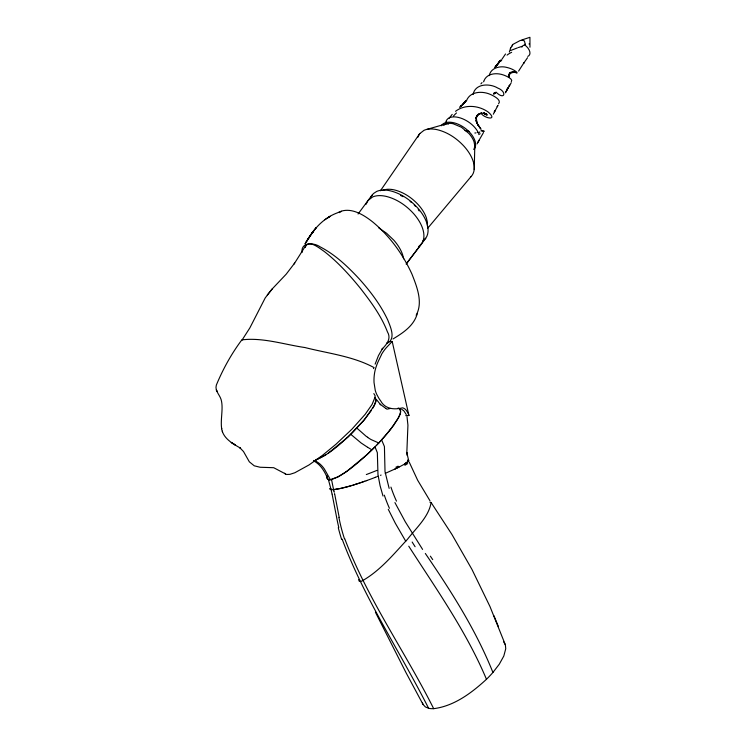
<?xml version="1.0" encoding="UTF-8"?>
<svg xmlns="http://www.w3.org/2000/svg" width="746" height="746" viewBox="0 0 746 746"><rect width="100%" height="100%" fill="white"/><g stroke="black" fill="none" stroke-linecap="round" stroke-linejoin="round"><path stroke-width="1.12" d="M329.76 479.818A6.369 2.564 -26 0 1 328.408 479.65L327.28 478.773A14.743 5.931 -26 0 1 327.056 478.261L327.028 475.985M443.73 125.337L445.595 124.125A17.4 9.987 36.3 0 1 453.195 123.752L461.485 127.268L468.964 133.543A21.242 12.188 36.3 0 1 474.027 141.759L474.81 145.899L474.214 169.566M241.807 340.446L249.845 327.923L265.222 297.906L272.281 288.851L286.203 274.164L294.707 263.049M302.055 252.484C300.657 241.788 313.982 242.459 320.071 246.823C335.168 254.572 347.655 266.481 359.134 278.79C370.296 291.238 380.572 304.741 387.715 319.931C390.326 326.58 396.219 338.898 387.295 343.16M427.383 225.954L427.337 221.907L426.283 217.599A32.712 18.771 36.3 0 0 418.487 204.954C412.006 197.83 403.651 192.123 394.196 189.876A26.8 15.377 36.3 0 0 382.502 190.444M474.81 145.899L474.064 149.461M477.244 132.406L478.167 132.443A19.088 10.463 33.8 0 0 460.45 117.989A19.088 10.463 33.8 0 0 445.884 122.027L445.791 122.736L446.528 121.794M404.798 463.928L408.621 461.019M473.095 94.528C475.053 83.338 489.805 83.216 497.685 88.019C507.289 91.674 504.772 100.803 496.034 92.15M489.264 75.626C490.607 67.839 500.118 65.573 506.739 67.42C509.872 68.119 512.94 69.331 515.551 71.215C518.153 72.66 517.109 74.274 515.104 71.998M305.179 247.532C308.079 238.459 319.717 248.493 324.184 251.421C337.826 262.042 349.529 274.92 360.393 288.31C370.855 301.776 381.234 315.763 387.407 331.793C391.622 338.805 386.568 344.326 382.064 349.193L382.689 348.27L378.464 355.6L375.135 364.141M525.156 44.135L524.457 40.955L521.78 40.125M501.424 60.864L501.648 60.053M483.66 81.836L483.818 81.286M493.302 114.213L497.591 106.044L497.228 106.659M466.474 100.803C469.877 91.469 481.841 90.844 489.768 94.164C492.985 95.507 502.067 99.852 498.57 103.759M417.275 313.656C413.899 325.815 403.12 332.8 393.011 338.954M417.825 137.311L419.56 133.795L424.054 130.289A29.933 17.177 36.3 0 1 437.109 129.664C447.665 132.163 457 138.542 464.245 146.496A36.535 20.963 36.3 0 1 472.945 160.623C474.857 165.929 475.165 172.774 470.726 176.933M366.1 204.255L367.909 200.618L372.543 196.991A30.763 17.783 36.8 0 1 385.962 196.338C396.807 198.94 406.365 205.57 413.75 213.785A37.561 21.709 36.8 0 1 422.6 228.416C424.288 233.386 424.791 239.382 421.546 243.849L406.132 264.112M501.927 59.26L505.518 53.982M484.005 80.736C486.877 73.35 496.388 72.604 502.953 74.833C505.518 75.588 513.742 79.123 511.327 81.603M510.506 48.602L509.537 51.381A20.785 20.757 -72.1 0 0 509.378 51.968M510.842 47.837L512.605 44.555L520.242 40.489M511.252 82.694L505.359 92.821M477.095 143.913L478.988 140.323L477.85 142.477M381.476 354.648L377.989 361.978A68.352 45.702 87.2 0 0 376.907 364.617L375.77 367.899A30.633 20.478 87.2 0 0 374.026 382.493L375.266 390.41A21.802 14.575 87.2 0 0 376.749 394.401L378.847 398.252A41.161 27.518 87.2 0 0 380.656 400.863C385.178 409.265 394.438 409.852 402.476 407.857A10.36 6.928 87.2 0 1 406.328 410.393L407.605 412.37A17.568 11.74 87.2 0 1 408.92 415.503L405.712 415.653M523.552 63.494L524.009 62.673L518.601 71.094M478.512 141.208L483.501 132.527M372.599 408.472C374.063 405.33 377.7 400.984 375.201 397.571A7.096 2.853 -26 0 0 374.874 397.394M371.023 196.757L373.392 193.587L376.702 191.424A30.763 17.783 36.8 0 1 390.121 190.78C400.966 193.373 410.524 200.003 417.909 208.218A37.561 21.709 36.8 0 1 426.768 222.858C428.446 227.819 428.95 233.815 425.714 238.282L406.411 263.655M305.534 245.882L294.045 264.065M306.14 242.058C313.301 229.376 323.503 217.841 337.537 212.787C349.632 206.083 362.976 214.298 372.478 221.776C389.552 235.783 402.877 254.125 411.978 274.174C416.902 286.79 423.252 302.344 416.147 315.288M499.624 61.676L496.64 65.489L500.146 61.004L495.353 66.73L497.265 64.762L495.726 66.217M499.801 61.135L498.253 63.401L500.659 60.342M497.377 106.408L498.123 105.298M464.301 102.556L465.914 100.878L463.443 103.629L466.036 100.44M465.084 101.68L464.226 102.929L465.588 101.008M495.074 67.326L499.708 61.349M527.543 57.712L523.832 62.981M380.404 190.79L419.802 133.487M371.163 410.72L363.628 420.613L352.783 432.354M393.991 424.698C396.163 420.24 403.269 413.545 399.418 408.556A6.257 2.518 -26 0 0 397.926 408.304M500.24 60.566L499.475 61.638L500.631 60.109M449.092 118.241L452.197 114.39M358.071 213.999L372.077 195.051M499.326 61.759L495.605 66.711L497.694 63.923L495.885 66.114M521.995 46.299L525.007 44.555A11.638 5.203 35.2 0 0 525.184 44.191M390.27 429.696L395.874 421.9A92.206 37.048 -26 0 0 398.737 417.042L400.238 413.433A33.085 13.297 -26 0 0 400.705 411.055L399.67 408.696A6.518 2.62 -26 0 0 398.047 408.304M267.264 294.996L272.281 288.851M465.224 101.475L464.655 102.165L466.222 100.412M493.777 94.108L495.213 92.401L493.852 93.921L496.109 92.457L493.889 93.185L496.295 92.439M375.397 612.186L405.927 672.491L423.057 704.457L425.313 706.882L428.596 708.271A26.893 11.47 -27.8 0 0 433.678 708.672C454.183 706.089 471.659 692.894 486.467 679.289A85.501 36.451 -27.8 0 0 492.92 672.463L499.27 664.229L503.811 656.032L505.741 648.768L505.378 644.861L489.982 606.554L471.948 569.412L451.88 534.369L431.095 502.515L429.855 502.105M427.682 228.257L470.885 176.793M482.037 82.582L480.918 83.86M494.794 67.392L496.696 65.406L495.568 66.459M358.695 579.53L359.04 581.013L360.281 581.423A3.562 1.511 -27.6 0 0 361.838 581.069C379.938 570.96 393.468 554.371 407.409 539.358C416.203 527.935 428.819 516.838 431.095 502.515M425.714 238.282L422.833 240.958M421.546 243.849L418.674 246.525M464.926 101.866L462.306 104.897L465.69 101.288L460.217 106.725L461.839 105.326L460.953 106.091M328.333 453.13L348.093 436.904L364.617 419.429L374.054 405.908L376.068 400.332L375.089 397.497M379.835 441.856L381.626 439.898L384.423 446.528L385.02 471.677L389.151 488.378M379.434 442.285L378.614 443.152M459.629 107.443L461.084 105.904L460.459 106.547M377.952 443.842L378.772 442.984L371.853 439.916A36.386 28.516 -62.9 0 1 370.482 439.226L367.619 437.398M377.989 443.805L377.15 444.681M377.122 444.709L376.301 445.548M376.273 445.567L372.254 449.577M408.081 461.671L408.444 461.289A21.662 3.609 -11.9 0 0 408.594 461.028M352.392 432.745C341.463 443.077 330.18 453.876 316.173 459.834M372.823 449.017L374.996 446.863L377.345 452.701L377.98 474.726L380.096 485.749L383.015 496.053M372.385 449.446L365.96 455.564M408.929 415.494L392.191 341.463L386.307 347.72A51.073 34.148 87.2 0 0 381.42 354.574M365.372 456.114L359.87 461A108.59 43.66 -26 0 1 349.249 469.588L346.284 471.668M455.517 111.322C464.982 103.964 479.081 105.373 488.416 112.217C498.347 121.132 484.089 118.353 481.058 113.215M373.457 368.627L374.119 367.638C353.072 356.187 328.035 353.427 304.955 347.543C284.226 344.531 262.732 337.285 241.835 339.878C231.465 353.735 222.979 369.093 216.359 385.039C214.606 390.494 219.538 394.625 221.058 399.39C223.604 407.792 220.387 418.739 221.581 428.111C222.784 438.331 232.64 443.59 240.613 448.225L239.755 447.637L243.494 451.517L249.341 461.821L254.227 465.802L260.102 467.248L273.707 467.705L286.613 474.493L289.942 474.335L294.819 472.759L309.086 464.907L322.431 455.386L336.036 444.187L351.832 429.286L365.176 414.328L372.105 404.388L375.033 397.226L375.07 395.622L373.839 393.608M386.698 343.188L387.771 342.479M406.178 463.089L405.507 463.508A92.243 15.34 -11.5 0 1 404.201 464.282L400.499 466.287A176.233 29.299 -11.5 0 1 394.97 469.01M327.998 217.692L330.189 216.303L324.743 219.762M325.769 454.846L315.698 459.993M339.318 212.629L341.509 211.314M399.11 466.996L395.427 468.796M510.646 50.504L517.472 47.875M394.97 469.01L385.234 473.374M378.091 476.246L377.625 476.433M381.113 475.053L380.441 475.323M376.777 476.769L375.182 477.393M375.35 477.328L374.781 477.552M374.492 477.664L374.417 477.692A136.639 22.716 -11.5 0 1 361.101 482.531L359.88 482.932M521.1 46.644L518.386 47.567M366.985 480.461L366.361 480.685M364.785 481.245L363.498 481.692M362.854 481.916L362.202 482.14M361.549 482.364L360.887 482.597M360.262 482.802L359.451 483.072A70.721 11.759 -11.5 0 1 355.264 484.424M522.601 39.715L529.93 37.3L529.958 47.222M358.863 483.268L355.394 484.387M354.704 484.602L353.017 485.114M351.879 485.459L349.594 486.122A43.165 7.18 -11.5 0 1 346.843 486.886L346.368 487.007M426.824 129.394L446.723 123.724M346.489 486.979L346.144 487.073M340.95 488.35L345.771 487.166M330.291 479.706L338.022 476.853A38.111 15.321 -26 0 0 346.228 471.649M327.858 479.174L327.932 479.389A6.714 2.695 -26 0 0 331.541 479.557L337.602 477.076L344.801 472.684A58.113 23.359 -26 0 0 347.151 471.052L366.473 455.088A184.197 74.041 -26 0 0 371.937 449.875L367.619 447.255M340.736 488.397L341.239 488.285A25.933 4.308 -11.5 0 0 345.603 487.213M482.401 113.131L478.792 114.035L477.198 115.36L481.524 112.991C478.829 113.588 476.293 115.611 476.032 118.511L478.102 114.287C476.06 116.432 475.706 119.612 476.582 122.363L476.237 117.01L476.946 123.081L480.471 128.461L477.692 124.629L476.088 120.544L477.99 125.16L481.03 128.937M340.605 488.425L337.397 489.078M340.428 488.462L333.555 489.618A6.537 1.091 -11.5 0 1 332.073 489.693A7.264 1.212 -11.5 0 1 331.028 489.618L330.87 489.581M390.382 408.435L386.82 409.218M337.183 489.115L336.549 489.227M336.334 489.264L333.555 489.618L331.541 479.557M481.58 130.755L482.569 130.904M388.974 341.612L392.191 341.463M407.624 460.263L408.687 460.618L406.766 452.43L407.204 455.489M515.206 72.427L512.129 71.933L515.057 72.343L511.998 72.166L514.693 72.12L509.471 73.229L511.523 72.334L509.453 73.462L511.29 72.343L509.425 73.677L511.01 72.334L508.371 75.85L510.693 72.315L508.53 76.157L509.145 74.152L508.669 76.428L508.986 74.264L508.781 76.661L508.8 74.358L508.856 76.847L508.576 74.432L508.893 77.006M469.523 131.501L464.982 130.559M483.128 113.261L486.625 113.979L483.697 113.364L487.306 115.005L484.154 112.963L485.571 114.427L484.079 112.749M483.604 130.942L484.257 131.324L483.082 131.119M313.646 460.897C320.566 464.394 324.715 471.481 327.559 478.419M400.611 195.471L403.036 196.683M385.71 408.426L386.13 408.64L380.134 404.239L380.637 404.77L376.823 399.977M367.246 447.05L361.12 442.975L350.788 434.331M448.327 124.246L445.791 122.745M401.646 409.302L403.595 410.626M481.282 130.252L480.778 129.944M378.856 227.987L386.512 233.209L393.86 240.221A37.197 21.494 36.8 0 1 402.626 254.722L403.651 258.834M232.09 442.993L235.475 445.092L231.223 442.453M366.5 436.596L356.896 428.129M410.095 201.355L411.531 202.567M484.154 112.963L486.392 114.856L484.676 113.299M484.555 113.243L486.01 114.67L484.406 113.056M284.618 473.253L285.429 474.064M414.254 205.066L415.485 206.362M404.071 411.13L406.244 414.534M503.718 641.924L505.378 644.861M425.332 553.476C451.097 591.158 475.911 629.922 492.929 672.463M422.59 549.41L405.32 521.846L394.923 502.59M429.948 500.715L417.657 480.238L409.19 462.044M408.761 546.203C436.513 589.424 466.492 631.685 486.467 679.289M405.759 541.251L395.315 523.244L388.265 509.294M428.596 708.271C400.136 651.79 364.3 598.572 342.162 539.153M433.687 708.672C405.031 651.51 367.246 598.665 344.708 538.612M408.705 460.711L408.584 460.487A6.22 1.016 -11.5 0 0 408.015 460.31M329.918 478.82L324.314 468.908A31.574 21.037 86 0 0 313.935 460.394M422.385 702.863L423.057 704.457M493.964 615.786L498.412 626.612M327.587 478.484L327.83 479.109M327.932 479.389L326.907 477.431M216.899 391.361L216.349 389.897L216.844 391.24M328.408 479.65L330.469 487.334M333.555 489.618L333.919 490.999M333.984 491.269L334.236 492.276M222.327 431.197L222.494 431.887M221.581 428.111L221.739 428.764M330.898 489.087L331.093 489.917M332.054 493.945L331.271 490.654M332.119 494.225L336.66 517.519A130.755 85.613 83.7 0 0 338.787 527.45M406.999 416.688L407.931 425.183L406.822 452.831M334.544 493.554L334.73 494.365M334.851 494.915L339.169 517.286M415.102 546.715A180.196 76.316 45.7 0 1 412.165 542.034M432.717 559.612A178.732 12.924 54.5 0 1 430.367 556.162M331.373 489.973A20.123 0.737 75.8 0 1 331.047 488.649M390.13 429.715A187.209 75.169 -26 0 1 381.458 439.916M326.851 477.524A35.836 14.407 -26 0 1 326.981 476.246M355.478 484.387A51.288 8.579 -11.4 0 1 346.666 486.979M376.926 470.39A202.763 30.642 -12.8 0 1 366.314 474.559M407.764 460.245A3.805 0.634 -11.5 0 1 408.09 460.282M407.736 461.718A47.865 8.178 -10.8 0 1 405.656 463.145M407.68 463.546A114.091 18.93 -11.5 0 1 404.873 465.28M398.103 466.157A155.998 26.875 -10.9 0 1 395.846 467.248M367.722 437.277A80.913 62.356 -39.5 0 1 366.594 436.485M394.056 424.688A179.469 72.138 -26 0 1 378.698 442.984M338.898 517.379A130.317 88.103 85.2 0 0 341.081 527.17A130.559 87.814 85.2 0 0 344.447 538.771M341.64 539.479A129.3 83.906 83.6 0 1 338.274 527.683M396.48 501.135A128.704 92.961 -83 0 1 390.941 487.11M389.431 508.278A132.452 97.698 -82.8 0 1 384.321 495.167M474.055 149.359A20.198 11.516 35.8 0 0 468.106 130.746A20.198 11.516 35.8 0 0 445.595 122.68A20.562 11.722 35.8 0 0 442.779 124.116A20.086 11.46 35.8 0 0 441.268 125.804M520.596 40.433A5.334 3.077 -21.1 0 1 521.771 40.172M524.774 44.956A9.987 5.679 35.8 0 1 527.795 56.407M512.465 45.963A9.987 5.679 35.8 0 1 512.614 44.564M453.559 115.966A26.502 21.037 -66.9 0 1 456.477 112.963M510.357 48.537A22.082 18.93 -71.7 0 1 510.693 47.763M522.517 46.634A22.473 11.358 -4.3 0 1 521.603 47.007M528.979 43.967A22.221 0.55 -17.7 0 1 529.464 43.828M507.066 55.111A17.54 11.703 -22.8 0 1 511.644 52.304M474.848 133.002A26.474 2.695 -8.2 0 1 475.901 132.937M481.879 131.044A26.203 4.97 -26.6 0 1 482.158 131.035M478.736 134.597A19.219 5.996 -50 0 1 480.144 133.73M478.354 133.413A11.442 5.166 -77.7 0 1 479.883 131.893M418.245 209.617A30.232 17.345 36.3 0 1 419.196 210.913M330.114 488.882L330.403 489.395L330.114 488.956A25.476 4.234 -11.5 0 1 330.692 487.931L330.124 488.807M506.86 89.716L506.627 90.35L506.86 89.716M506.058 91.301L505.816 91.944L506.058 91.301M507.205 89.138L506.935 89.79L507.205 89.138M509.35 85.603L509.089 86.154L509.714 85.119L509.322 85.566M494.645 111.145L494.253 111.853L494.673 111.201M494.99 110.455L494.57 111.154L495.027 110.473M308.583 238.207L305.123 243.774L308.583 238.207M309.851 236.305L307.501 239.96L313.516 231.027L309.851 236.305M507.578 88.522L507.215 89.072L507.644 88.522M507.97 87.888L507.588 88.401L508.026 87.869M316.099 227.772L312.229 232.864L316.099 227.772"/></g></svg>
